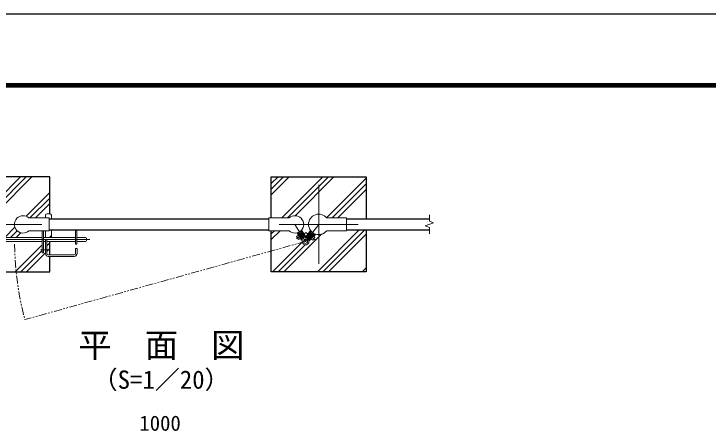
# Model space of a CAD drawing. Units: millimetres, scale not verified. Extents: x -4200 to 4200, y -2970 to 2970.
# Drawn here: x -2565 to -371, y 1652 to 2970 of the extents above; entities that cross this region are included whole.
import ezdxf
from ezdxf.enums import TextEntityAlignment as Align

# ---------------------------------------------------------------- set-up
doc = ezdxf.new("R2010")
doc.units = ezdxf.units.MM
doc.header["$LTSCALE"] = 10
doc.linetypes.add('USER1', pattern=[50.8, 31.75, -6.35, 6.35, -6.35])
doc.linetypes.add('USER2', pattern=[5, 2.5, -0.5, 0.5, -0.5, 0.5, -0.5])
for name, color, linetype, lineweight in [('0-0_D-TTL-TXT', 7, 'Continuous', 25), ('0-1_D-BMK', 2, 'USER1', 13), ('0-2_D-STR1', 1, 'Continuous', 25), ('0-3_D-STR3', 3, 'Continuous', 13), ('0-4_D-DCR-HCH', 7, 'Continuous', 13), ('0-6_D-STR4', 7, 'Continuous', 25), ('0-7_D-STR-DIM', 7, 'Continuous', 13), ('0-C_D-TTL', 7, 'Continuous', 25)]:
    doc.layers.add(name, color=color, linetype=linetype, lineweight=lineweight)
doc.styles.add('ＭＳ ゴシック', font='')
doc.styles.get('ＭＳ ゴシック').set_extended_font_data('MS Gothic')

msp = doc.modelspace()

# ---------------------------------------------------------------- linework, layer by layer
at = {"layer": '0-1_D-BMK'}
for p, q in [((-1601.55, 2429.85), (-1601.55, 2179.85)), ((-2726.55, 2304.85), (-2476.55, 2304.85)), ((-1726.55, 2304.85), (-1476.55, 2304.85)), ((-1676.7, 2304.85), (-1643.28, 2251.04)), ((-1601.55, 2304.85), (-1643.28, 2251.04)), ((-1641.7, 2278.85), (-1672.14, 2259.95)), ((-1642.06, 2278.95), (-1612.61, 2256.11)), ((-2642.86, 2257.15), (-2325.2, 2257.15)), ((-2481.32, 2224.65), (-2456.18, 2224.65))]:
    msp.add_line(p, q, dxfattribs=at)
at = {"layer": '0-1_D-BMK', "linetype": 'USER2'}
msp.add_line((-1643.28, 2251.04), (-2530.29, 2003.98), dxfattribs=at)
msp.add_arc((-1608.28, 2251.04), 954.54, 180.5332, 195, dxfattribs=at)
at = {"layer": '0-2_D-STR1'}
for p, q in [((-2453.4, 2322.35), (-1759.2, 2322.35)), ((-1514.05, 2322.35), (-1251.55, 2322.35)), ((-2453.4, 2287.35), (-1759.2, 2287.35)), ((-1514.05, 2287.35), (-1251.55, 2287.35))]:
    msp.add_line(p, q, dxfattribs=at)
at = {"layer": '0-3_D-STR3'}
for p, q in [((-2465.4, 2333.65), (-2465.4, 2325.2)), ((-2460.4, 2338.65), (-2451.4, 2338.65)), ((-2446.4, 2333.65), (-2446.4, 2322.35)), ((-2517.4, 2325.2), (-2453.4, 2325.2)), ((-1695.19, 2325.2), (-1759.2, 2325.2)), ((-1576.4, 2325.2), (-1514.05, 2325.2)), ((-2471.4, 2284.5), (-2471.4, 2214.65)), ((-2465.4, 2284.5), (-2465.4, 2263.65)), ((-2446.4, 2287.35), (-2446.4, 2263.65)), ((-2370.4, 2287.35), (-2370.4, 2242.15)), ((-2365.9, 2287.35), (-2365.9, 2242.15)), ((-1665.3, 2278.91), (-1658.5, 2283.14)), ((-1658.5, 2283.14), (-1657.12, 2282.81)), ((-1643.61, 2262.95), (-1657.44, 2285.22)), ((-1657.12, 2282.81), (-1645.48, 2264.07)), ((-1641.66, 2264.17), (-1655.81, 2286.96)), ((-1642.52, 2265.56), (-1627.26, 2285.23)), ((-1641.71, 2262.85), (-1625.77, 2283.41)), ((-2599.25, 2263.65), (-2475.9, 2263.65)), ((-2471.4, 2263.65), (-2370.4, 2263.65)), ((-2365.9, 2263.65), (-2338.9, 2263.65)), ((-2335.9, 2260.65), (-2335.9, 2253.65)), ((-1671.61, 2266.71), (-1665.23, 2270.66)), ((-1665.8, 2257.36), (-1671.61, 2266.71)), ((-1655.74, 2255.37), (-1669.92, 2278.2)), ((-1653.81, 2256.62), (-1667.63, 2278.89)), ((-1665.8, 2257.36), (-1659.43, 2261.32)), ((-1665.3, 2278.91), (-1665.62, 2277.54)), ((-1665.62, 2277.54), (-1653.98, 2258.79)), ((-1664.3, 2275.41), (-1662.6, 2276.47)), ((-1663.28, 2271.88), (-1662.43, 2272.4)), ((-1662.6, 2276.47), (-1653.1, 2261.18)), ((-1656.63, 2263.06), (-1662.43, 2272.4)), ((-1657.5, 2279.63), (-1655.8, 2280.69)), ((-1657.5, 2279.63), (-1648.01, 2264.34)), ((-1657.48, 2262.53), (-1656.63, 2263.06)), ((-1654.8, 2260.12), (-1653.1, 2261.18)), ((-1648.01, 2264.34), (-1646.31, 2265.4)), ((-1643.61, 2262.95), (-1641.66, 2264.17)), ((-1641.71, 2262.85), (-1642.62, 2263.57)), ((-1638.77, 2265.01), (-1637.19, 2263.78)), ((-1626.16, 2278.01), (-1637.19, 2263.78)), ((-1621.42, 2274.33), (-1632.45, 2260.1)), ((-1632.22, 2255.5), (-1616.28, 2276.06)), ((-1618.31, 2275.08), (-1631.83, 2257.64)), ((-1630.4, 2254.09), (-1614.15, 2275.06)), ((-1628.84, 2261.5), (-1622.1, 2270.19)), ((-1628.84, 2261.5), (-1628.05, 2260.88)), ((-1627.74, 2279.23), (-1626.16, 2278.01)), ((-1624.81, 2281.38), (-1618.48, 2276.48)), ((-1622.1, 2270.19), (-1621.31, 2269.58)), ((-1621.42, 2274.33), (-1619.84, 2273.1)), ((-1620.3, 2254.88), (-1613.56, 2263.57)), ((-1619.49, 2268.17), (-1613.56, 2263.57)), ((-1618.48, 2276.48), (-1618.31, 2275.08)), ((-2599.25, 2250.65), (-2475.9, 2250.65)), ((-2471.4, 2250.65), (-2465.4, 2250.65)), ((-2465.4, 2255.65), (-2465.4, 2212.65)), ((-2465.4, 2255.65), (-2460.9, 2255.65)), ((-2460.9, 2255.65), (-2460.9, 2212.65)), ((-2460.9, 2250.65), (-2370.4, 2250.65)), ((-2370.4, 2242.15), (-2365.9, 2242.15)), ((-2365.9, 2250.65), (-2338.9, 2250.65)), ((-1653.81, 2256.62), (-1655.76, 2255.41)), ((-1632.45, 2260.1), (-1630.87, 2258.88)), ((-1632.22, 2255.5), (-1630.4, 2254.09)), ((-1626.23, 2259.47), (-1620.3, 2254.88)), ((-2369.9, 2228.65), (-2369.9, 2212.65)), ((-2369.9, 2228.65), (-2365.4, 2228.65)), ((-2365.4, 2228.65), (-2365.4, 2212.65)), ((-2456.4, 2208.15), (-2374.4, 2208.15)), ((-2456.4, 2203.65), (-2374.4, 2203.65))]:
    msp.add_line(p, q, dxfattribs=at)
for points in [[(-2517.4, 2284.5), (-2453.4, 2284.5), (-2453.4, 2325.2)], [(-1695.19, 2284.5), (-1759.2, 2284.5), (-1759.2, 2325.2)], [(-1576.4, 2284.5), (-1514.05, 2284.5), (-1514.05, 2325.2)], [(-2475.9, 2284.5), (-2475.9, 2214.65), (-2471.4, 2214.65)], [(-1624.81, 2281.38), (-1626.21, 2281.21), (-1639.73, 2263.77)]]:
    msp.add_lwpolyline(points, dxfattribs=at)
msp.add_circle((-1643.28, 2251.04), 6.3, dxfattribs=at)
for centre, radius, start, end in [((-2535.9, 2304.85), 27.5, 47.73142, 312.26858), ((-2460.4, 2333.65), 5, 90, 180), ((-2451.4, 2333.65), 5, 0, 90), ((-1676.7, 2304.85), 27.5, 227.73142, 132.26858), ((-1601.55, 2304.85), 32.35, 38.9806, 321.0194), ((-2338.9, 2260.65), 3, 0, 90), ((-1643.28, 2251.04), 10.8, 161.10578, 82.57528), ((-1641.23, 2266.7), 5, 211.84053, 262.57528), ((-1643.68, 2266.83), 5, 281.21846, 322.21032), ((-2338.9, 2253.65), 3, 270, 0), ((-1658.22, 2256.15), 5, 341.10578, 31.84053), ((-1627.88, 2254.58), 5, 142.21032, 192.94508), ((-2456.4, 2212.65), 9, 180, 270), ((-2456.4, 2212.65), 4.5, 180, 270), ((-2374.4, 2212.65), 4.5, 270, 0), ((-2374.4, 2212.65), 9, 270, 0)]:
    msp.add_arc(centre, radius, start, end, dxfattribs=at)
at = {"layer": '0-4_D-DCR-HCH'}
for p, q in [((-2673.44, 2325.2), (-2543.79, 2454.85)), ((-2655.76, 2325.2), (-2526.11, 2454.85)), ((-2638.08, 2325.2), (-2508.43, 2454.85)), ((-1751.55, 2398.21), (-1694.9, 2454.85)), ((-1751.55, 2415.89), (-1712.58, 2454.85)), ((-1751.55, 2433.57), (-1730.26, 2454.85)), ((-1718.49, 2325.2), (-1588.84, 2454.85)), ((-1700.81, 2325.2), (-1571.16, 2454.85)), ((-1676.01, 2332.33), (-1553.48, 2454.85)), ((-1576.73, 2325.54), (-1451.55, 2450.72)), ((-1559.39, 2325.2), (-1451.55, 2433.05)), ((-1541.71, 2325.2), (-1451.55, 2415.37)), ((-2526.53, 2330.69), (-2451.55, 2405.67)), ((-2514.34, 2325.2), (-2451.55, 2388)), ((-2496.66, 2325.2), (-2451.55, 2370.32)), ((-2593.57, 2263.65), (-2561.68, 2295.54)), ((-2575.89, 2263.65), (-2554.66, 2284.88)), ((-1751.55, 2256.79), (-1723.83, 2284.5)), ((-1751.55, 2274.47), (-1741.51, 2284.5)), ((-1606, 2154.85), (-1473.5, 2287.35)), ((-1588.32, 2154.85), (-1455.82, 2287.35)), ((-2558.21, 2263.65), (-2543.37, 2278.49)), ((-2452.15, 2263.65), (-2446.4, 2269.4)), ((-1712.06, 2154.85), (-1593.17, 2273.74)), ((-1617.76, 2266.83), (-1610.65, 2273.95)), ((-1570.64, 2154.85), (-1451.55, 2273.95)), ((-2460.9, 2237.23), (-2451.55, 2246.58)), ((-1729.74, 2154.85), (-1644.27, 2240.32)), ((-1632.56, 2252.03), (-1630.46, 2254.13)), ((-1630.07, 2254.53), (-1625.6, 2258.99)), ((-2543.27, 2154.85), (-2475.9, 2222.23)), ((-2460.9, 2219.55), (-2451.55, 2228.9)), ((-2525.59, 2154.85), (-2465.4, 2215.05)), ((-1464.57, 2154.85), (-1451.55, 2167.88))]:
    msp.add_line(p, q, dxfattribs=at)
for points in [[(-2560.95, 2154.85), (-2558.1, 2157.7), (-2475.9, 2239.9)], [(-1747.42, 2154.85), (-1654.15, 2248.12), (-1653.76, 2248.51)]]:
    msp.add_lwpolyline(points, dxfattribs=at)
at = {"layer": '0-6_D-STR4'}
for p, q in [((-1451.55, 2454.85), (-1451.55, 2322.35)), ((-2451.55, 2208.15), (-2451.55, 2250.65))]:
    msp.add_line(p, q, dxfattribs=at)
for points in [[(-2451.55, 2338.65), (-2451.55, 2454.85), (-2751.55, 2454.85)], [(-1751.55, 2325.2), (-1751.55, 2454.85), (-1451.55, 2454.85)], [(-2751.55, 2287.35), (-2751.55, 2154.85), (-2451.55, 2154.85), (-2451.55, 2203.65)], [(-1451.55, 2287.35), (-1451.55, 2154.85), (-1751.55, 2154.85), (-1751.55, 2284.5)]]:
    msp.add_lwpolyline(points, dxfattribs=at)
at = {"layer": '0-7_D-STR-DIM'}
for p, q in [((-1251.55, 2314.47), (-1251.55, 2334.85)), ((-1264.76, 2300.04), (-1238.33, 2309.66)), ((-1238.33, 2309.66), (-1251.55, 2314.47)), ((-1251.55, 2295.23), (-1264.76, 2300.04)), ((-1251.55, 2274.85), (-1251.55, 2295.23))]:
    msp.add_line(p, q, dxfattribs=at)
at = {"layer": '0-C_D-TTL', "color": 2}
msp.add_lwpolyline([(-4200, 2970), (4200, 2970), (4200, -2970), (-4200, -2970)], close=True, dxfattribs=at)
at = {"layer": '0-C_D-TTL'}
for points in [[(-3930, 2750), (3930, 2750), (3930, -2750), (-3930, -2750)], [(-3927.5, 2747.5), (3927.5, 2747.5), (3927.5, -2747.5), (-3927.5, -2747.5)], [(-3925, 2745), (3925, 2745), (3925, -2745), (-3925, -2745)], [(-3922.5, 2742.5), (3922.5, 2742.5), (3922.5, -2742.5), (-3922.5, -2742.5)], [(-3920, 2740), (3920, 2740), (3920, -2740), (-3920, -2740)]]:
    msp.add_lwpolyline(points, close=True, dxfattribs=at)

# ---------------------------------------------------------------- texts
at = {"layer": '0-0_D-TTL-TXT', "style": 'ＭＳ ゴシック'}
for s, height, p in [('平\u3000面\u3000図', 76.98, (-2361.44, 1861.33)), ('（S=1／20）', 57.7, (-2315.96, 1768.13))]:
    msp.add_text(s, height=height, dxfattribs=at).set_placement(p, align=Align.BOTTOM_LEFT)
at = {"layer": '0-7_D-STR-DIM', "style": 'ＭＳ ゴシック'}
msp.add_text('1000', height=48.09, dxfattribs=at).set_placement((-2168.45, 1638.12), align=Align.BOTTOM_LEFT)

doc.saveas('drawing.dxf')
